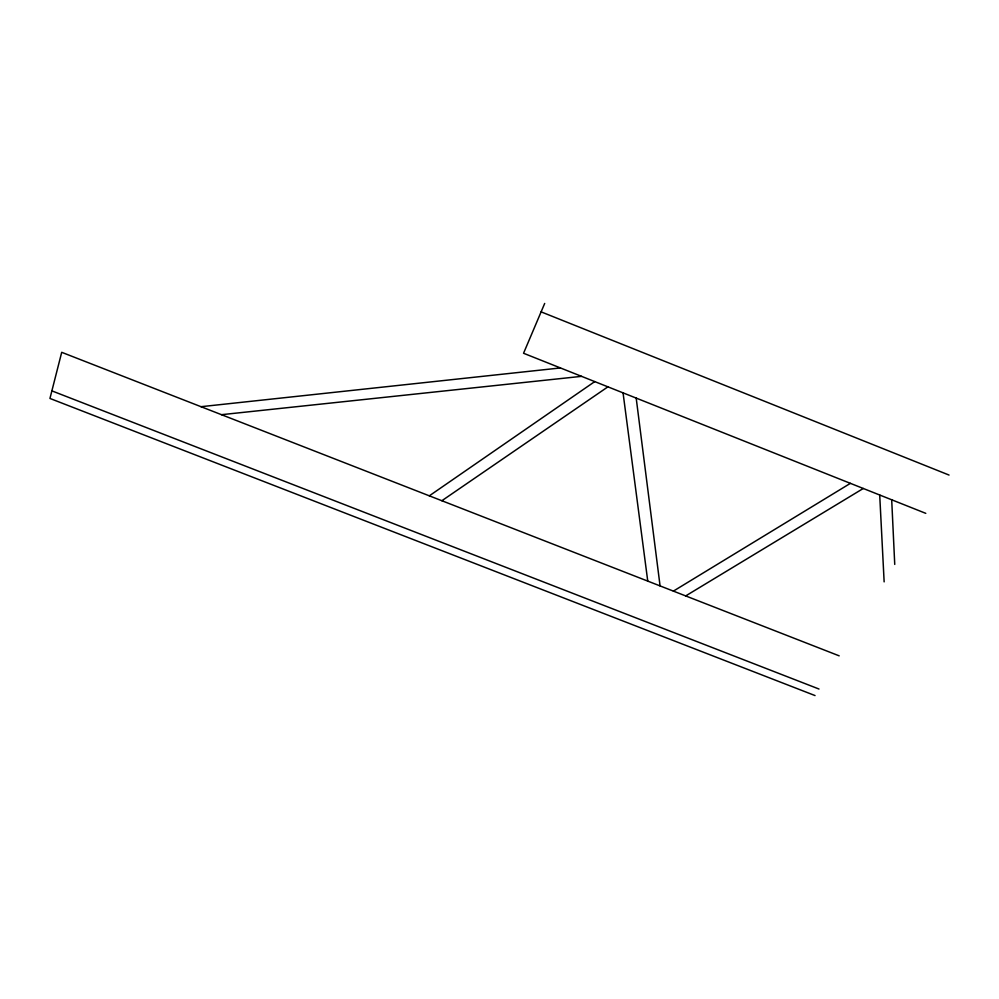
<?xml version="1.0" encoding="UTF-8"?>
<svg xmlns="http://www.w3.org/2000/svg" width="999" height="999" viewBox="0 0 999 999"><rect width="100%" height="100%" fill="white"/><g stroke="black" fill="none" stroke-linecap="round" stroke-linejoin="round"><path stroke-width="1.5" d="M544.692 303.434L523.551 353.259L925.786 513.349M429.32 495.829L594.755 381.593M441.87 500.724L607.916 386.838M673.388 591.121L850.411 483.341M685.689 595.916L863.286 488.474M201.024 406.693L560.451 367.944M221.503 414.685L581.555 376.348M815.047 695.566L49.95 398.451L61.713 352.31L839.185 655.844M51.886 390.871L819.005 689.035M541.121 311.863L949.05 475.062M623.051 392.857L647.752 581.106M636.188 398.089L660.077 585.926M879.707 495.005L884.14 581.868M891.695 499.775L894.742 564.423"/></g></svg>
